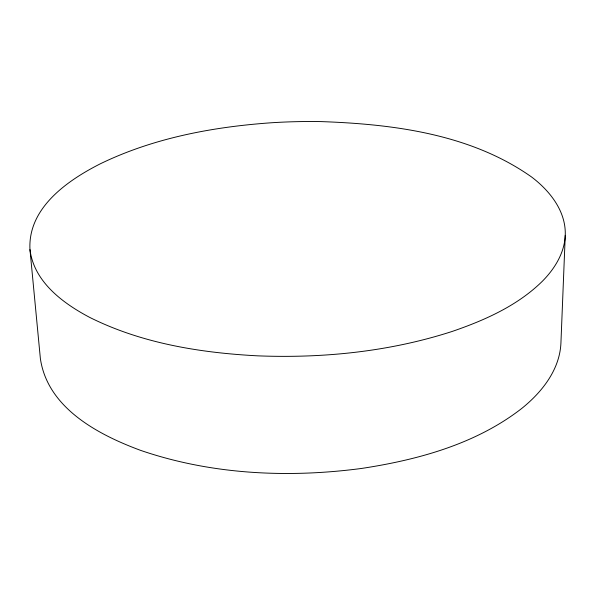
<?xml version="1.0" encoding="UTF-8"?>
<svg xmlns="http://www.w3.org/2000/svg" width="595" height="595" viewBox="0 0 595 595"><rect width="100%" height="100%" fill="white"/><g stroke="black" fill="none" stroke-linecap="round" stroke-linejoin="round"><path stroke-width="0.89" d="M565.25 235.315L560.921 343.151C559.724 369.912 541.718 392.44 521.614 408.549C475.799 444.101 417.943 459.883 361.477 468.458C287.816 478.194 211.277 474.602 140.628 450.378C98.212 434.7 47.526 408.081 40.371 358.547L29.966 249.58C27.742 207.99 67.339 180.508 100.302 163.811C153.51 137.981 212.668 126.906 271.298 122.771A610.306 610.306 0 0 1 321.255 121.603C393.771 124.139 470.935 134.143 531.655 177.042C549.84 190.824 566.187 211.322 565.25 235.315C564.506 253.076 554.533 268.992 542.313 281.294C517.449 305.756 484.761 320.251 452.215 331.43C389.688 351.66 323.338 358.398 257.843 355.847C200.225 352.835 141.595 343.36 89.548 317.321C62.854 303.19 33.93 281.822 29.966 249.58"/></g></svg>
